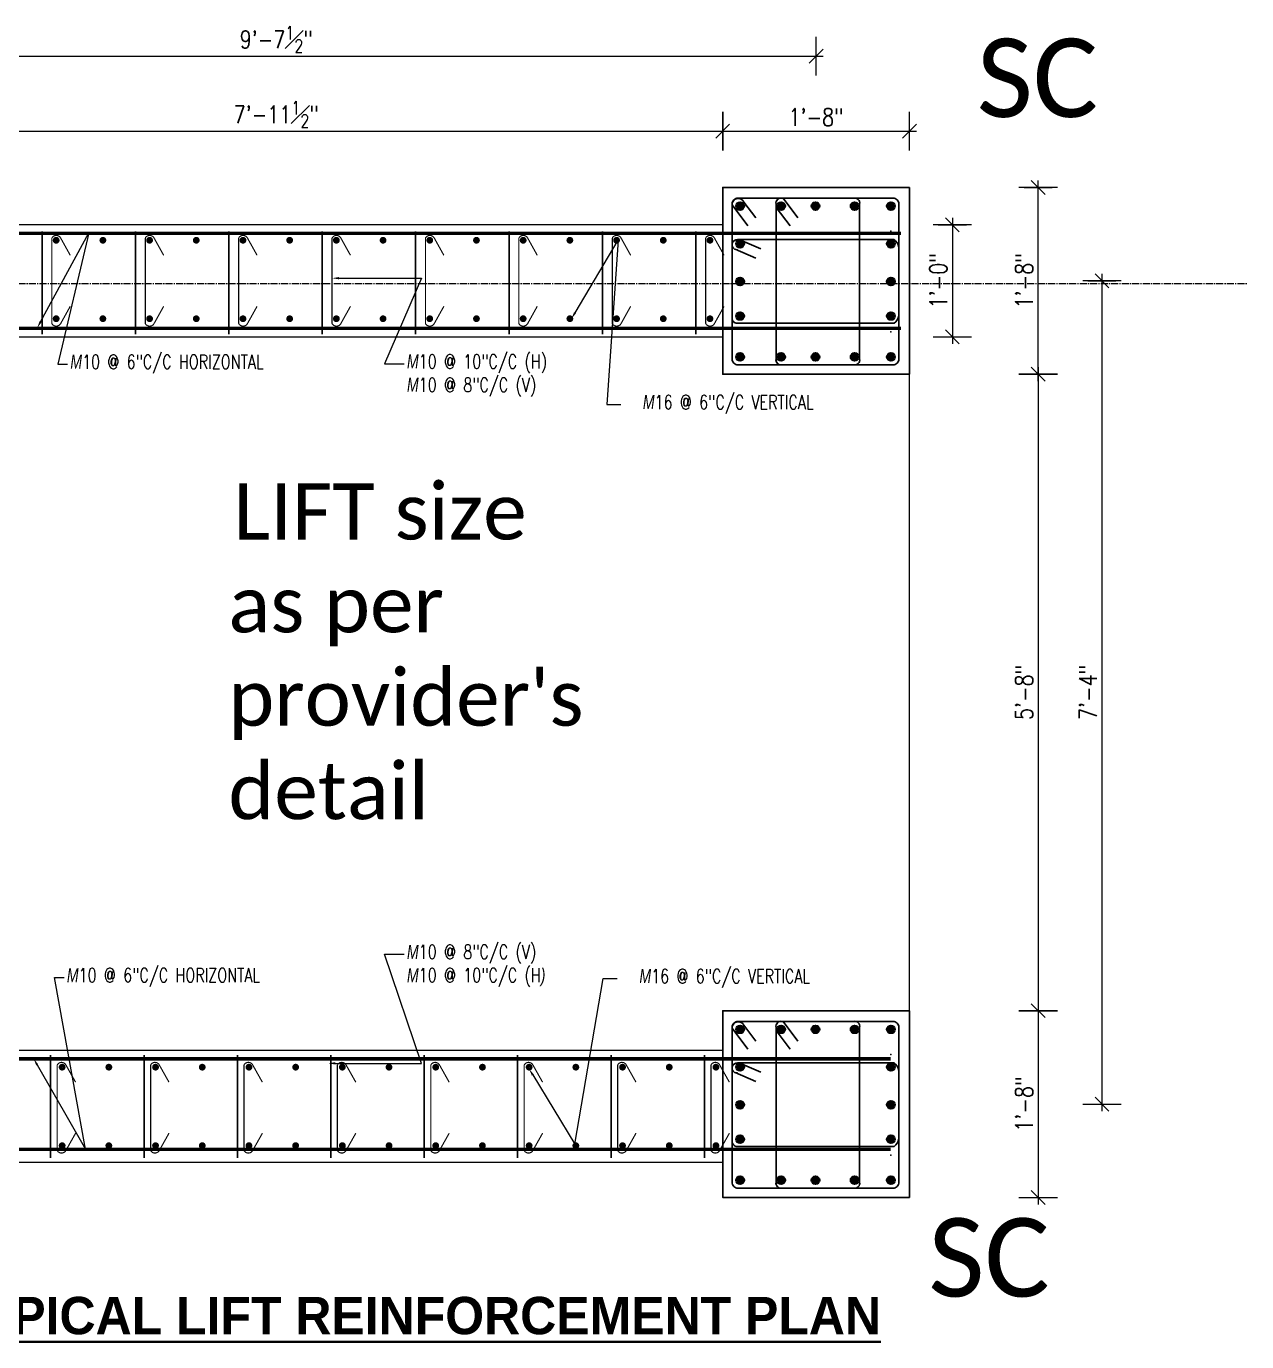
# Model space of a CAD drawing. Header units: inches. Extents: x 0 to 162649, y -36601 to -26324.
# Drawn here: x 159763.9 to 159894.5, y -31318.6 to -31177.8 of the extents above; entities that cross this region are included whole.
import ezdxf
from ezdxf import colors
from ezdxf.entities.mleader import LeaderData, LeaderLine
from ezdxf.math import Vec2, Vec3

# ---------------------------------------------------------------- set-up
doc = ezdxf.new("R2010")
doc.units = ezdxf.units.IN
doc.header["$MEASUREMENT"] = 0
doc.linetypes.add('CENTER2', pattern=[1.125, 0.75, -0.125, 0.125, -0.125])
for name, color, linetype, lineweight in [('Column', 211, 'Continuous', 9), ('concrete outline', 84, 'Continuous', 15), ('dimention', 1, 'Continuous', 13), ('OL_AR_Center line', 253, 'CENTER2', 13), ('OL_AR_Hatch', 253, 'Continuous', 0), ('OL_AR_Text', 140, 'Continuous', 5), ('Rein', 3, 'Continuous', 30), ('Reinforcement', 20, 'Continuous', 20), ('Stirrups', 191, 'Continuous', 25), ('TEXT', 7, 'Continuous', 9), ('titles', 7, 'Continuous', 35)]:
    doc.layers.add(name, color=color, linetype=linetype, lineweight=lineweight)
doc.styles.add('1-16 Annotative Text', font='calibri.ttf', dxfattribs={"height": 0.0625})
doc.styles.add('1-8 Annotative Text', font='calibri.ttf', dxfattribs={"height": 0.125})
doc.styles.add('big text', font='GOTHICB.TTF')
doc.styles.add('DIM', font='simplex.shx', dxfattribs={"width": 0.75})
doc.styles.add('rmtext', font='romans.shx', dxfattribs={"width": 0.8})
doc.dimstyles.new('DIM-24', dxfattribs={"dimscale": 24, "dimtxt": 0.078125, "dimasz": 0.0625, "dimexe": 0.0625, "dimexo": 0.015625, "dimgap": 0.015625, "dimtad": 1, "dimdec": 1, "dimzin": 3, "dimdsep": 46, "dimlunit": 4, "dimtxsty": 'rmtext', "dimblk": 'OBLIQUE', "dimcen": 0.09375, "dimdle": 0.03125, "dimclrd": 1, "dimclre": 1, "dimclrt": 2, "dimadec": 0, "dimazin": 0, "dimtfac": 0.75, "dimtdec": 1, "dimtix": 1, "dimtmove": 0, "dimatfit": 3, "dimfxl": 0.0625, "dimfxlon": 1, "dimfrac": 1, "dimtolj": 1, "dimtzin": 0, "dimlwd": -1, "dimlwe": 5, "dimarcsym": 0})

# ---------------------------------------------------------------- blocks, each defined once
blk = doc.blocks.new('_Oblique')
for p, q in [((0, -1.375), (0, 1.375)), ((-0.495, -0.495), (0.495, 0.495))]:
    blk.add_line(p, q)
blk = doc.blocks.new('*D919')
at = {"layer": 'Defpoints', "color": 0, "transparency": 16777216}
for p in [(159858.43, -31199.07), (159838.43, -31211.07), (159863.02, -31211.07)]:
    blk.add_point(p, dxfattribs=at)
at = {"layer": 'dimention', "color": 1, "transparency": 16777216}
blk.add_line((159863.02, -31198.32), (159863.02, -31211.82), dxfattribs=at)
at = {"layer": 'dimention', "color": 1, "lineweight": 5, "transparency": 16777216}
for p, q in [((159861.52, -31199.07), (159864.52, -31199.07)), ((159861.52, -31211.07), (159864.52, -31211.07))]:
    blk.add_line(p, q, dxfattribs=at)
at = {"layer": 'dimention', "color": 1, "transparency": 16777216, "xscale": 1.5, "yscale": 1.5, "zscale": 1.5}
for p, rotation in [((159863.02, -31199.07), 90), ((159863.02, -31211.07), 270)]:
    blk.add_blockref('_Oblique', p, dxfattribs=dict(at, rotation=rotation))
at = {"layer": 'dimention', "color": 2, "transparency": 16777216, "insert": (159861.52, -31205.07), "char_height": 1.875, "attachment_point": 5, "rotation": 90, "style": 'rmtext'}
blk.add_mtext('\\A1;1\'-0"', dxfattribs=at)
blk = doc.blocks.new('*D920')
at = {"layer": 'Defpoints', "color": 0, "transparency": 16777216}
for p in [(159838.43, -31215.07), (159742.85, -31283.21), (159872.2, -31283.21)]:
    blk.add_point(p, dxfattribs=at)
at = {"layer": 'dimention', "color": 1, "lineweight": 5, "transparency": 16777216}
for p, q in [((159870.7, -31215.07), (159873.7, -31215.07)), ((159870.7, -31283.21), (159873.7, -31283.21))]:
    blk.add_line(p, q, dxfattribs=at)
at = {"layer": 'dimention', "color": 1, "transparency": 16777216}
blk.add_line((159872.2, -31214.32), (159872.2, -31283.96), dxfattribs=at)
at = {"layer": 'dimention', "color": 1, "transparency": 16777216, "xscale": 1.5, "yscale": 1.5, "zscale": 1.5}
for p, rotation in [((159872.2, -31215.07), 90), ((159872.2, -31283.21), 270)]:
    blk.add_blockref('_Oblique', p, dxfattribs=dict(at, rotation=rotation))
at = {"layer": 'dimention', "color": 2, "transparency": 16777216, "insert": (159870.71, -31249.14), "char_height": 1.875, "attachment_point": 5, "rotation": 90, "style": 'rmtext'}
blk.add_mtext('\\A1;5\'-8"', dxfattribs=at)
blk = doc.blocks.new('*D921')
at = {"layer": 'Defpoints', "color": 0, "transparency": 16777216}
for p in [(159838.43, -31189.04), (159838.43, -31195.07), (159742.85, -31287.46)]:
    blk.add_point(p, dxfattribs=at)
at = {"layer": 'dimention', "color": 1, "lineweight": 5, "transparency": 16777216}
for p, q in [((159742.85, -31190.54), (159742.85, -31187.54)), ((159838.43, -31190.54), (159838.43, -31187.54))]:
    blk.add_line(p, q, dxfattribs=at)
at = {"layer": 'dimention', "color": 1, "transparency": 16777216}
blk.add_line((159742.1, -31189.04), (159839.18, -31189.04), dxfattribs=at)
at = {"layer": 'dimention', "color": 1, "transparency": 16777216, "xscale": 1.5, "yscale": 1.5, "zscale": 1.5, "rotation": 180}
blk.add_blockref('_Oblique', (159742.85, -31189.04), dxfattribs=at)
at = {"layer": 'dimention', "color": 1, "transparency": 16777216, "xscale": 1.5, "yscale": 1.5, "zscale": 1.5}
blk.add_blockref('_Oblique', (159838.43, -31189.04), dxfattribs=at)
at = {"layer": 'dimention', "color": 2, "transparency": 16777216, "insert": (159790.64, -31187.26), "char_height": 1.875, "attachment_point": 5, "style": 'rmtext'}
blk.add_mtext('\\A1;7\'-11{\\H0.750000x;\\S1#2;}"', dxfattribs=at)
blk = doc.blocks.new('*D876')
at = {"layer": 'Defpoints', "color": 0, "transparency": 16777216}
for p in [(159858.43, -31195.07), (159872.2, -31195.07), (159858.43, -31215.07)]:
    blk.add_point(p, dxfattribs=at)
at = {"layer": 'dimention', "color": 1, "transparency": 16777216}
blk.add_line((159872.2, -31215.82), (159872.2, -31194.32), dxfattribs=at)
at = {"layer": 'dimention', "color": 1, "lineweight": 5, "transparency": 16777216}
for p, q in [((159870.7, -31195.07), (159873.7, -31195.07)), ((159870.7, -31215.07), (159873.7, -31215.07))]:
    blk.add_line(p, q, dxfattribs=at)
at = {"layer": 'dimention', "color": 1, "transparency": 16777216, "xscale": 1.5, "yscale": 1.5, "zscale": 1.5}
for p, rotation in [((159872.2, -31195.07), 90), ((159872.2, -31215.07), 270)]:
    blk.add_blockref('_Oblique', p, dxfattribs=dict(at, rotation=rotation))
at = {"layer": 'dimention', "color": 2, "transparency": 16777216, "insert": (159870.71, -31205.07), "char_height": 1.875, "attachment_point": 5, "rotation": 90, "style": 'rmtext'}
blk.add_mtext('\\A1;1\'-8"', dxfattribs=at)
blk = doc.blocks.new('*D877')
at = {"layer": 'Defpoints', "color": 0, "transparency": 16777216}
for p in [(159858.43, -31283.21), (159858.43, -31303.21), (159872.2, -31303.21)]:
    blk.add_point(p, dxfattribs=at)
at = {"layer": 'dimention', "color": 1, "transparency": 16777216}
blk.add_line((159872.2, -31282.46), (159872.2, -31303.96), dxfattribs=at)
at = {"layer": 'dimention', "color": 1, "lineweight": 5, "transparency": 16777216}
for p, q in [((159870.7, -31283.21), (159873.7, -31283.21)), ((159870.7, -31303.21), (159873.7, -31303.21))]:
    blk.add_line(p, q, dxfattribs=at)
at = {"layer": 'dimention', "color": 1, "transparency": 16777216, "xscale": 1.5, "yscale": 1.5, "zscale": 1.5}
for p, rotation in [((159872.2, -31283.21), 90), ((159872.2, -31303.21), 270)]:
    blk.add_blockref('_Oblique', p, dxfattribs=dict(at, rotation=rotation))
at = {"layer": 'dimention', "color": 2, "transparency": 16777216, "insert": (159870.71, -31293.21), "char_height": 1.875, "attachment_point": 5, "rotation": 90, "style": 'rmtext'}
blk.add_mtext('\\A1;1\'-8"', dxfattribs=at)
blk = doc.blocks.new('*D873')
at = {"layer": 'Defpoints', "color": 0, "transparency": 16777216}
for p in [(159848.43, -31181.01), (159732.85, -31195.07), (159848.43, -31195.07)]:
    blk.add_point(p, dxfattribs=at)
at = {"layer": 'dimention', "color": 1, "lineweight": 5, "transparency": 16777216}
for p, q in [((159732.85, -31182.51), (159732.85, -31179.51)), ((159848.43, -31182.51), (159848.43, -31179.51))]:
    blk.add_line(p, q, dxfattribs=at)
at = {"layer": 'dimention', "color": 1, "transparency": 16777216}
blk.add_line((159732.1, -31181.01), (159849.18, -31181.01), dxfattribs=at)
at = {"layer": 'dimention', "color": 1, "transparency": 16777216, "xscale": 1.5, "yscale": 1.5, "zscale": 1.5, "rotation": 180}
blk.add_blockref('_Oblique', (159732.85, -31181.01), dxfattribs=at)
at = {"layer": 'dimention', "color": 1, "transparency": 16777216, "xscale": 1.5, "yscale": 1.5, "zscale": 1.5}
blk.add_blockref('_Oblique', (159848.43, -31181.01), dxfattribs=at)
at = {"layer": 'dimention', "color": 2, "transparency": 16777216, "insert": (159790.64, -31179.23), "char_height": 1.875, "attachment_point": 5, "style": 'rmtext'}
blk.add_mtext('\\A1;9\'-7{\\H0.750000x;\\S1#2;}"', dxfattribs=at)
blk = doc.blocks.new('*D874')
at = {"layer": 'Defpoints', "color": 0, "transparency": 16777216}
for p in [(159858.43, -31189.04), (159838.43, -31195.07), (159858.43, -31195.07)]:
    blk.add_point(p, dxfattribs=at)
at = {"layer": 'dimention', "color": 1, "lineweight": 5, "transparency": 16777216}
for p, q in [((159838.43, -31190.54), (159838.43, -31187.54)), ((159858.43, -31190.54), (159858.43, -31187.54))]:
    blk.add_line(p, q, dxfattribs=at)
at = {"layer": 'dimention', "color": 1, "transparency": 16777216}
blk.add_line((159837.68, -31189.04), (159859.18, -31189.04), dxfattribs=at)
at = {"layer": 'dimention', "color": 1, "transparency": 16777216, "xscale": 1.5, "yscale": 1.5, "zscale": 1.5, "rotation": 180}
blk.add_blockref('_Oblique', (159838.43, -31189.04), dxfattribs=at)
at = {"layer": 'dimention', "color": 1, "transparency": 16777216, "xscale": 1.5, "yscale": 1.5, "zscale": 1.5}
blk.add_blockref('_Oblique', (159858.43, -31189.04), dxfattribs=at)
at = {"layer": 'dimention', "color": 2, "transparency": 16777216, "insert": (159848.43, -31187.55), "char_height": 1.875, "attachment_point": 5, "style": 'rmtext'}
blk.add_mtext('\\A1;1\'-8"', dxfattribs=at)
blk = doc.blocks.new('*D900')
at = {"layer": 'Defpoints', "color": 0, "transparency": 16777216}
for p in [(159858.43, -31205.07), (159858.43, -31293.21), (159879.04, -31293.21)]:
    blk.add_point(p, dxfattribs=at)
at = {"layer": 'dimention', "color": 1, "transparency": 16777216}
blk.add_line((159879.04, -31204.32), (159879.04, -31293.96), dxfattribs=at)
at = {"layer": 'dimention', "color": 1, "lineweight": 5, "transparency": 16777216}
for p, q in [((159877.54, -31205.07), (159880.54, -31205.07)), ((159877.54, -31293.21), (159880.54, -31293.21))]:
    blk.add_line(p, q, dxfattribs=at)
at = {"layer": 'dimention', "color": 1, "transparency": 16777216, "xscale": 1.5, "yscale": 1.5, "zscale": 1.5}
for p, rotation in [((159879.04, -31205.07), 90), ((159879.04, -31293.21), 270)]:
    blk.add_blockref('_Oblique', p, dxfattribs=dict(at, rotation=rotation))
at = {"layer": 'dimention', "color": 2, "transparency": 16777216, "insert": (159877.55, -31249.14), "char_height": 1.875, "attachment_point": 5, "rotation": 90, "style": 'rmtext'}
blk.add_mtext('\\A1;7\'-4"', dxfattribs=at)

msp = doc.modelspace()

# ---------------------------------------------------------------- hatches: boundary and pattern name
at = {"layer": 'Rein'}
h = msp.add_hatch(color=256, dxfattribs=at)
h.dxf.hatch_style = 1
h.paths.add_polyline_path([(159840.72, -31197.07, 1), (159839.87, -31197.07, 1)])
h = msp.add_hatch(color=256, dxfattribs=at)
h.dxf.hatch_style = 1
h.paths.add_polyline_path([(159845.1, -31197.07, 1), (159844.25, -31197.07, 1)])
h = msp.add_hatch(color=256, dxfattribs=at)
h.dxf.hatch_style = 1
h.paths.add_polyline_path([(159848.79, -31197.07, 1), (159847.94, -31197.07, 1)])
h = msp.add_hatch(color=256, dxfattribs=at)
h.dxf.hatch_style = 1
h.paths.add_polyline_path([(159852.98, -31197.07, 1), (159852.13, -31197.07, 1)])
h = msp.add_hatch(color=256, dxfattribs=at)
h.dxf.hatch_style = 1
h.paths.add_polyline_path([(159856.87, -31197.07, 1), (159856.02, -31197.07, 1)])
h = msp.add_hatch(color=256, dxfattribs=at)
h.dxf.hatch_style = 1
h.paths.add_polyline_path([(159840.72, -31201.1, 1), (159839.87, -31201.1, 1)])
h = msp.add_hatch(color=256, dxfattribs=at)
h.dxf.hatch_style = 1
h.paths.add_polyline_path([(159856.87, -31201.1, 1), (159856.02, -31201.1, 1)])
h = msp.add_hatch(color=256, dxfattribs=at)
h.dxf.hatch_style = 1
h.paths.add_polyline_path([(159840.72, -31205.14, 1), (159839.87, -31205.14, 1)])
h = msp.add_hatch(color=256, dxfattribs=at)
h.dxf.hatch_style = 1
h.paths.add_polyline_path([(159856.87, -31205.14, 1), (159856.02, -31205.14, 1)])
h = msp.add_hatch(color=256, dxfattribs=at)
h.dxf.hatch_style = 1
h.paths.add_polyline_path([(159840.72, -31208.84, 1), (159839.87, -31208.84, 1)])
h = msp.add_hatch(color=256, dxfattribs=at)
h.dxf.hatch_style = 1
h.paths.add_polyline_path([(159856.87, -31208.84, 1), (159856.02, -31208.84, 1)])
h = msp.add_hatch(color=256, dxfattribs=at)
h.dxf.hatch_style = 1
h.paths.add_polyline_path([(159840.72, -31213.22, 1), (159839.87, -31213.22, 1)])
h = msp.add_hatch(color=256, dxfattribs=at)
h.dxf.hatch_style = 1
h.paths.add_polyline_path([(159845.1, -31213.22, 1), (159844.25, -31213.22, 1)])
h = msp.add_hatch(color=256, dxfattribs=at)
h.dxf.hatch_style = 1
h.paths.add_polyline_path([(159848.79, -31213.22, 1), (159847.94, -31213.22, 1)])
h = msp.add_hatch(color=256, dxfattribs=at)
h.dxf.hatch_style = 1
h.paths.add_polyline_path([(159852.98, -31213.22, 1), (159852.13, -31213.22, 1)])
h = msp.add_hatch(color=256, dxfattribs=at)
h.dxf.hatch_style = 1
h.paths.add_polyline_path([(159856.87, -31213.22, 1), (159856.02, -31213.22, 1)])
h = msp.add_hatch(color=256, dxfattribs=at)
h.dxf.hatch_style = 1
h.paths.add_polyline_path([(159840.72, -31285.21, 1), (159839.87, -31285.21, 1)])
h = msp.add_hatch(color=256, dxfattribs=at)
h.dxf.hatch_style = 1
h.paths.add_polyline_path([(159845.1, -31285.21, 1), (159844.25, -31285.21, 1)])
h = msp.add_hatch(color=256, dxfattribs=at)
h.dxf.hatch_style = 1
h.paths.add_polyline_path([(159848.79, -31285.21, 1), (159847.94, -31285.21, 1)])
h = msp.add_hatch(color=256, dxfattribs=at)
h.dxf.hatch_style = 1
h.paths.add_polyline_path([(159852.98, -31285.21, 1), (159852.13, -31285.21, 1)])
h = msp.add_hatch(color=256, dxfattribs=at)
h.dxf.hatch_style = 1
h.paths.add_polyline_path([(159856.87, -31285.21, 1), (159856.02, -31285.21, 1)])
h = msp.add_hatch(color=256, dxfattribs=at)
h.dxf.hatch_style = 1
h.paths.add_polyline_path([(159840.72, -31289.24, 1), (159839.87, -31289.24, 1)])
h = msp.add_hatch(color=256, dxfattribs=at)
h.dxf.hatch_style = 1
h.paths.add_polyline_path([(159856.87, -31289.24, 1), (159856.02, -31289.24, 1)])
h = msp.add_hatch(color=256, dxfattribs=at)
h.dxf.hatch_style = 1
h.paths.add_polyline_path([(159840.72, -31293.28, 1), (159839.87, -31293.28, 1)])
h = msp.add_hatch(color=256, dxfattribs=at)
h.dxf.hatch_style = 1
h.paths.add_polyline_path([(159856.87, -31293.28, 1), (159856.02, -31293.28, 1)])
h = msp.add_hatch(color=256, dxfattribs=at)
h.dxf.hatch_style = 1
h.paths.add_polyline_path([(159840.72, -31296.98, 1), (159839.87, -31296.98, 1)])
h = msp.add_hatch(color=256, dxfattribs=at)
h.dxf.hatch_style = 1
h.paths.add_polyline_path([(159856.87, -31296.98, 1), (159856.02, -31296.98, 1)])
h = msp.add_hatch(color=256, dxfattribs=at)
h.dxf.hatch_style = 1
h.paths.add_polyline_path([(159840.72, -31301.36, 1), (159839.87, -31301.36, 1)])
h = msp.add_hatch(color=256, dxfattribs=at)
h.dxf.hatch_style = 1
h.paths.add_polyline_path([(159845.1, -31301.36, 1), (159844.25, -31301.36, 1)])
h = msp.add_hatch(color=256, dxfattribs=at)
h.dxf.hatch_style = 1
h.paths.add_polyline_path([(159848.79, -31301.36, 1), (159847.94, -31301.36, 1)])
h = msp.add_hatch(color=256, dxfattribs=at)
h.dxf.hatch_style = 1
h.paths.add_polyline_path([(159852.98, -31301.36, 1), (159852.13, -31301.36, 1)])
h = msp.add_hatch(color=256, dxfattribs=at)
h.dxf.hatch_style = 1
h.paths.add_polyline_path([(159856.87, -31301.36, 1), (159856.02, -31301.36, 1)])

# ---------------------------------------------------------------- linework, layer by layer
for p, q in [((159765.56, -31199.79), (159765.56, -31210.8)), ((159775.56, -31199.79), (159775.56, -31210.8)), ((159785.56, -31199.79), (159785.56, -31210.8)), ((159795.56, -31199.79), (159795.56, -31210.8)), ((159805.56, -31199.79), (159805.56, -31210.8)), ((159815.56, -31199.79), (159815.56, -31210.8)), ((159825.56, -31199.79), (159825.56, -31210.8)), ((159835.56, -31199.79), (159835.56, -31210.8)), ((159766.48, -31287.96), (159766.48, -31298.97)), ((159776.48, -31287.96), (159776.48, -31298.97)), ((159786.48, -31287.96), (159786.48, -31298.97)), ((159796.48, -31287.96), (159796.48, -31298.97)), ((159806.48, -31287.96), (159806.48, -31298.97)), ((159816.48, -31287.96), (159816.48, -31298.97)), ((159826.48, -31287.96), (159826.48, -31298.97)), ((159836.48, -31287.96), (159836.48, -31298.97))]:
    msp.add_line(p, q)
for points in [[(159858.43, -31195.07), (159858.43, -31215.07), (159838.43, -31215.07), (159838.43, -31195.07), (159858.43, -31195.07)], [(159858.43, -31283.21), (159858.43, -31303.21), (159838.43, -31303.21), (159838.43, -31283.21), (159858.43, -31283.21)]]:
    msp.add_lwpolyline(points)
at = {"layer": 'Column'}
for p, q in [((159843.94, -31196.22), (159844.15, -31196.22)), ((159843.94, -31284.36), (159844.15, -31284.36))]:
    msp.add_line(p, q, dxfattribs=at)
for p in [(159844.68, -31197.07), (159848.37, -31197.07), (159852.56, -31197.07), (159856.44, -31199.76), (159840.29, -31201.1), (159856.44, -31201.1), (159840.29, -31205.14), (159856.44, -31205.14), (159840.29, -31208.84), (159856.44, -31208.84), (159856.44, -31210.53), (159844.68, -31213.22), (159848.37, -31213.22), (159852.56, -31213.22), (159844.68, -31285.21), (159848.37, -31285.21), (159852.56, -31285.21), (159856.44, -31287.9), (159840.29, -31289.24), (159856.44, -31289.24), (159840.29, -31293.28), (159856.44, -31293.28), (159840.29, -31296.98), (159856.44, -31296.98), (159856.44, -31298.67), (159844.68, -31301.36), (159848.37, -31301.36), (159852.56, -31301.36)]:
    msp.add_point(p, dxfattribs=at)
at = {"layer": 'concrete outline'}
for points in [[(159838.43, -31199.07), (159742.85, -31199.07), (159742.85, -31283.21), (159742.85, -31283.21), (159742.85, -31283.21), (159742.85, -31283.21)], [(159858.43, -31211.07), (159858.43, -31211.07), (159858.43, -31199.07)], [(159742.76, -31211.07), (159838.43, -31211.07)], [(159838.43, -31287.46), (159742.85, -31287.46)], [(159838.43, -31299.46), (159742.85, -31299.46)]]:
    msp.add_lwpolyline(points, dxfattribs=at)
at = {"layer": 'OL_AR_Center line'}
for q in [(159864.41, -31205.35), (159894.54, -31205.35)]:
    msp.add_line((159701.16, -31205.35), q, dxfattribs=at)
at = {"layer": 'OL_AR_Hatch'}
msp.add_line((159858.43, -31286.07), (159858.43, -31210.07), dxfattribs=at)
at = {"layer": 'Rein'}
for centre in [(159840.29, -31197.07), (159844.68, -31197.07), (159848.37, -31197.07), (159852.56, -31197.07), (159856.44, -31197.07), (159840.29, -31201.1), (159856.44, -31201.1), (159840.29, -31205.14), (159856.44, -31205.14), (159840.29, -31208.84), (159856.44, -31208.84), (159840.29, -31213.22), (159844.68, -31213.22), (159848.37, -31213.22), (159852.56, -31213.22), (159856.44, -31213.22), (159840.29, -31285.21), (159844.68, -31285.21), (159848.37, -31285.21), (159852.56, -31285.21), (159856.44, -31285.21), (159840.29, -31289.24), (159856.44, -31289.24), (159840.29, -31293.28), (159856.44, -31293.28), (159840.29, -31296.98), (159856.44, -31296.98), (159840.29, -31301.36), (159844.68, -31301.36), (159848.37, -31301.36), (159852.56, -31301.36), (159856.44, -31301.36)]:
    msp.add_circle(centre, 0.425, dxfattribs=at)
at = {"layer": 'Reinforcement', "const_width": 0.366}
for points in [[(159857.52, -31199.98), (159723.67, -31199.98), (159723.67, -31199.98)], [(159723.65, -31210.16), (159857.52, -31210.16)], [(159752.93, -31210.16), (159857.52, -31210.16), (159857.52, -31210.16), (159857.52, -31210.16)], [(159856.43, -31288.37), (159723.62, -31288.37)], [(159723.81, -31298.05), (159856.43, -31298.05)]]:
    msp.add_lwpolyline(points, dxfattribs=at)
for points in [[(159766.89, -31200.73, 1), (159767.25, -31200.73, 1)], [(159771.89, -31200.73, 1), (159772.25, -31200.73, 1)], [(159776.89, -31200.73, 1), (159777.25, -31200.73, 1)], [(159781.89, -31200.73, 1), (159782.25, -31200.73, 1)], [(159786.89, -31200.73, 1), (159787.25, -31200.73, 1)], [(159791.89, -31200.73, 1), (159792.25, -31200.73, 1)], [(159796.89, -31200.73, 1), (159797.25, -31200.73, 1)], [(159801.89, -31200.73, 1), (159802.25, -31200.73, 1)], [(159806.89, -31200.73, 1), (159807.25, -31200.73, 1)], [(159811.89, -31200.73, 1), (159812.25, -31200.73, 1)], [(159816.89, -31200.73, 1), (159817.25, -31200.73, 1)], [(159821.89, -31200.73, 1), (159822.25, -31200.73, 1)], [(159826.89, -31200.73, 1), (159827.25, -31200.73, 1)], [(159831.89, -31200.73, 1), (159832.25, -31200.73, 1)], [(159836.89, -31200.73, 1), (159837.25, -31200.73, 1)], [(159766.89, -31209.13, -1), (159767.25, -31209.13, -1)], [(159771.89, -31209.13, -1), (159772.25, -31209.13, -1)], [(159776.89, -31209.13, -1), (159777.25, -31209.13, -1)], [(159781.89, -31209.13, -1), (159782.25, -31209.13, -1)], [(159786.89, -31209.13, -1), (159787.25, -31209.13, -1)], [(159791.89, -31209.13, -1), (159792.25, -31209.13, -1)], [(159796.89, -31209.13, -1), (159797.25, -31209.13, -1)], [(159801.89, -31209.13, -1), (159802.25, -31209.13, -1)], [(159806.89, -31209.13, -1), (159807.25, -31209.13, -1)], [(159811.89, -31209.13, -1), (159812.25, -31209.13, -1)], [(159816.89, -31209.13, -1), (159817.25, -31209.13, -1)], [(159821.89, -31209.13, -1), (159822.25, -31209.13, -1)], [(159826.89, -31209.13, -1), (159827.25, -31209.13, -1)], [(159831.89, -31209.13, -1), (159832.25, -31209.13, -1)], [(159836.89, -31209.13, -1), (159837.25, -31209.13, -1)], [(159767.53, -31289.26, 1), (159767.89, -31289.26, 1)], [(159772.53, -31289.26, 1), (159772.89, -31289.26, 1)], [(159777.53, -31289.26, 1), (159777.89, -31289.26, 1)], [(159782.53, -31289.26, 1), (159782.89, -31289.26, 1)], [(159787.53, -31289.26, 1), (159787.89, -31289.26, 1)], [(159792.53, -31289.26, 1), (159792.89, -31289.26, 1)], [(159797.53, -31289.26, 1), (159797.89, -31289.26, 1)], [(159802.53, -31289.26, 1), (159802.89, -31289.26, 1)], [(159807.53, -31289.26, 1), (159807.89, -31289.26, 1)], [(159812.53, -31289.26, 1), (159812.89, -31289.26, 1)], [(159817.53, -31289.26, 1), (159817.89, -31289.26, 1)], [(159822.53, -31289.26, 1), (159822.89, -31289.26, 1)], [(159827.53, -31289.26, 1), (159827.89, -31289.26, 1)], [(159832.53, -31289.26, 1), (159832.89, -31289.26, 1)], [(159837.53, -31289.26, 1), (159837.89, -31289.26, 1)], [(159767.53, -31297.66, -1), (159767.89, -31297.66, -1)], [(159772.53, -31297.66, -1), (159772.89, -31297.66, -1)], [(159777.53, -31297.66, -1), (159777.89, -31297.66, -1)], [(159782.53, -31297.66, -1), (159782.89, -31297.66, -1)], [(159787.53, -31297.66, -1), (159787.89, -31297.66, -1)], [(159792.53, -31297.66, -1), (159792.89, -31297.66, -1)], [(159797.53, -31297.66, -1), (159797.89, -31297.66, -1)], [(159802.53, -31297.66, -1), (159802.89, -31297.66, -1)], [(159807.53, -31297.66, -1), (159807.89, -31297.66, -1)], [(159812.53, -31297.66, -1), (159812.89, -31297.66, -1)], [(159817.53, -31297.66, -1), (159817.89, -31297.66, -1)], [(159822.53, -31297.66, -1), (159822.89, -31297.66, -1)], [(159827.53, -31297.66, -1), (159827.89, -31297.66, -1)], [(159832.53, -31297.66, -1), (159832.89, -31297.66, -1)], [(159837.53, -31297.66, -1), (159837.89, -31297.66, -1)]]:
    msp.add_lwpolyline(points, format="xyb", close=True, dxfattribs=at)
at = {"layer": 'Stirrups'}
for p, q in [((159839.44, -31196.93), (159841.14, -31199.19)), ((159840.71, -31196.64), (159841.99, -31198.34)), ((159844.15, -31196.86), (159844.15, -31213.68)), ((159844.15, -31197.21), (159845.64, -31199.19)), ((159844.89, -31196.22), (159846.49, -31198.34)), ((159853.09, -31196.86), (159853.09, -31213.43)), ((159840.01, -31200.64), (159856.75, -31200.64)), ((159842.51, -31201.64), (159840.28, -31200.68)), ((159841.99, -31202.65), (159839.76, -31201.7)), ((159840.01, -31209.61), (159856.8, -31209.61)), ((159844.89, -31284.36), (159846.49, -31286.48)), ((159839.44, -31285.07), (159841.14, -31287.33)), ((159840.71, -31284.78), (159841.99, -31286.48)), ((159844.15, -31285), (159844.15, -31301.81)), ((159844.15, -31285.35), (159845.64, -31287.33)), ((159853.09, -31285), (159853.09, -31301.57)), ((159840.01, -31288.78), (159856.75, -31288.78)), ((159842.51, -31289.78), (159840.28, -31288.82)), ((159841.99, -31290.79), (159839.76, -31289.84)), ((159840.01, -31297.75), (159856.8, -31297.75))]:
    msp.add_line(p, q, dxfattribs=at)
for points in [[(159840.08, -31196.22), (159856.66, -31196.22, -0.414214), (159857.29, -31196.86), (159857.29, -31213.43, -0.414214), (159856.66, -31214.07), (159840.08, -31214.07, -0.414214), (159839.44, -31213.43), (159839.44, -31196.86, -0.414214)], [(159840.08, -31284.36), (159856.66, -31284.36, -0.414214), (159857.29, -31285), (159857.29, -31301.57, -0.414214), (159856.66, -31302.21), (159840.08, -31302.21, -0.414214), (159839.44, -31301.57), (159839.44, -31285, -0.414214)]]:
    msp.add_lwpolyline(points, format="xyb", close=True, dxfattribs=at)
at = {"layer": 'Stirrups', "const_width": 0.125}
for points in [[(159768.58, -31202.34), (159767.55, -31200.49, 0.585635), (159766.61, -31200.49), (159766.61, -31209.65, 0.585635), (159767.55, -31209.65), (159768.58, -31207.8)], [(159778.58, -31202.34), (159777.55, -31200.49, 0.585635), (159776.61, -31200.49), (159776.61, -31209.65, 0.585635), (159777.55, -31209.65), (159778.58, -31207.8)], [(159788.58, -31202.34), (159787.55, -31200.49, 0.585635), (159786.61, -31200.49), (159786.61, -31209.65, 0.585635), (159787.55, -31209.65), (159788.58, -31207.8)], [(159798.58, -31202.34), (159797.55, -31200.49, 0.585635), (159796.61, -31200.49), (159796.61, -31209.65, 0.585635), (159797.55, -31209.65), (159798.58, -31207.8)], [(159808.58, -31202.34), (159807.55, -31200.49, 0.585635), (159806.61, -31200.49), (159806.61, -31209.65, 0.585635), (159807.55, -31209.65), (159808.58, -31207.8)], [(159818.58, -31202.34), (159817.55, -31200.49, 0.585635), (159816.61, -31200.49), (159816.61, -31209.65, 0.585635), (159817.55, -31209.65), (159818.58, -31207.8)], [(159828.58, -31202.34), (159827.55, -31200.49, 0.585635), (159826.61, -31200.49), (159826.61, -31209.65, 0.585635), (159827.55, -31209.65), (159828.58, -31207.8)], [(159838.58, -31202.34), (159837.55, -31200.49, 0.585635), (159836.61, -31200.49), (159836.61, -31209.65, 0.585635), (159837.55, -31209.65), (159838.58, -31207.8)], [(159769.15, -31290.87), (159768.11, -31289.02, 0.585635), (159767.18, -31289.02), (159767.18, -31298.18, 0.585635), (159768.11, -31298.18), (159769.15, -31296.33)], [(159779.15, -31290.87), (159778.11, -31289.02, 0.585635), (159777.18, -31289.02), (159777.18, -31298.18, 0.585635), (159778.11, -31298.18), (159779.15, -31296.33)], [(159789.15, -31290.87), (159788.11, -31289.02, 0.585635), (159787.18, -31289.02), (159787.18, -31298.18, 0.585635), (159788.11, -31298.18), (159789.15, -31296.33)], [(159799.15, -31290.87), (159798.11, -31289.02, 0.585635), (159797.18, -31289.02), (159797.18, -31298.18, 0.585635), (159798.11, -31298.18), (159799.15, -31296.33)], [(159809.15, -31290.87), (159808.11, -31289.02, 0.585635), (159807.18, -31289.02), (159807.18, -31298.18, 0.585635), (159808.11, -31298.18), (159809.15, -31296.33)], [(159819.15, -31290.87), (159818.11, -31289.02, 0.585635), (159817.18, -31289.02), (159817.18, -31298.18, 0.585635), (159818.11, -31298.18), (159819.15, -31296.33)], [(159829.15, -31290.87), (159828.11, -31289.02, 0.585635), (159827.18, -31289.02), (159827.18, -31298.18, 0.585635), (159828.11, -31298.18), (159829.15, -31296.33)], [(159839.15, -31290.87), (159838.11, -31289.02, 0.585635), (159837.18, -31289.02), (159837.18, -31298.18, 0.585635), (159838.11, -31298.18), (159839.15, -31296.33)]]:
    msp.add_lwpolyline(points, format="xyb", dxfattribs=at)
at = {"layer": 'Stirrups'}
for centre, radius, start, end in [((159840.1, -31196.91), 0.661, 23.7791, 175.3085), ((159844.67, -31196.74), 0.53, 76.7473, 193.2527), ((159852.57, -31196.74), 0.53, 346.7473, 103.2527), ((159839.97, -31201.21), 0.532, 70.793, 274.7989), ((159855.97, -31201.73), 1.34, 10.5541, 54.6727), ((159839.97, -31209.08), 0.532, 169.6344, 274.7989), ((159855.97, -31208.56), 1.34, 307.9283, 349.4459), ((159844.67, -31213.55), 0.53, 166.7473, 283.2527), ((159852.57, -31213.55), 0.53, 256.7473, 13.2527), ((159840.1, -31285.05), 0.661, 23.7791, 175.3085), ((159844.67, -31284.88), 0.53, 76.7473, 193.2527), ((159852.57, -31284.88), 0.53, 346.7473, 103.2527), ((159839.97, -31289.35), 0.532, 70.793, 274.7989), ((159855.97, -31289.87), 1.34, 10.5541, 54.6727), ((159839.97, -31297.22), 0.532, 169.6344, 274.7989), ((159855.97, -31296.7), 1.34, 307.9283, 349.4459), ((159844.67, -31301.69), 0.53, 166.7473, 283.2527), ((159852.57, -31301.69), 0.53, 256.7473, 13.2527)]:
    msp.add_arc(centre, radius, start, end, dxfattribs=at)

# ---------------------------------------------------------------- texts
at = {"layer": 'OL_AR_Text', "char_height": 8.4, "attachment_point": 1, "style": '1-8 Annotative Text'}
for insert in [(159865.63, -31179.14), (159860.45, -31305.43)]:
    msp.add_mtext('SC', dxfattribs=dict(at, insert=insert))
at = {"layer": 'OL_AR_Text', "char_height": 6, "width": 56.506, "attachment_point": 1, "style": '1-16 Annotative Text'}
for s, insert in [('\\A1;LIFT size', (159786.04, -31226.77)), ("\\A1;as per provider's detail", (159785.51, -31236.71))]:
    msp.add_mtext(s, dxfattribs=dict(at, insert=insert))
at = {"layer": 'titles', "insert": (159805.46, -31315.88), "char_height": 4, "attachment_point": 5, "style": 'big text'}
msp.add_mtext('{\\LTYPICAL LIFT REINFORCEMENT PLAN}', dxfattribs=at)

# ---------------------------------------------------------------- dimensions: what is measured, and where the dimension line sits
at = {"layer": 'dimention'}
for base, p1, p2, picture, middle in [((159848.43, -31181.01), (159732.85, -31195.07), (159848.43, -31195.07), '*D873', (159790.64, -31179.23)), ((159838.43, -31189.04), (159742.85, -31287.46), (159838.43, -31195.07), '*D921', (159790.64, -31187.26)), ((159858.43, -31189.04), (159838.43, -31195.07), (159858.43, -31195.07), '*D874', (159848.43, -31187.55))]:
    dim = msp.add_linear_dim(base=base, p1=p1, p2=p2, dimstyle='DIM-24', dxfattribs=at)
    dim.commit()
    dim.dimension.update_dxf_attribs({"geometry": picture, "text_midpoint": middle})
for base, p1, p2, picture, middle in [((159872.2, -31195.07), (159858.43, -31215.07), (159858.43, -31195.07), '*D876', (159870.71, -31205.07)), ((159863.02, -31211.07), (159858.43, -31199.07), (159838.43, -31211.07), '*D919', (159861.52, -31205.07)), ((159879.04, -31293.21), (159858.43, -31205.07), (159858.43, -31293.21), '*D900', (159877.55, -31249.14)), ((159872.2, -31303.21), (159858.43, -31283.21), (159858.43, -31303.21), '*D877', (159870.71, -31293.21))]:
    dim = msp.add_linear_dim(base=base, p1=p1, p2=p2, angle=90, dimstyle='DIM-24', dxfattribs=at)
    dim.commit()
    dim.dimension.update_dxf_attribs({"geometry": picture, "text_midpoint": middle})
dim = msp.add_linear_dim(base=(159872.2, -31283.21), p1=(159838.43, -31215.07), p2=(159742.85, -31283.21), angle=90, dimstyle='DIM-24', dxfattribs=at)
dim.commit()
dim.dimension.update_dxf_attribs({"geometry": '*D920', "text_midpoint": (159872.2, -31249.14), "dimtype": 160})

# ---------------------------------------------------------------- leaders
at = {"layer": 'TEXT'}
ml = msp.add_multileader_mtext('Standard', dxfattribs=at)
ml.set_content('{\\Fgothici|c0;M}10 @ 6"C/C HORIZONTAL', color=256, style='DIM')
ml.set_leader_properties(color=1, linetype='ByLayer', lineweight=9)
ml.build(insert=Vec2(0, 0))
ml.multileader.update_dxf_attribs({"text_right_attachment_type": 2, "dogleg_length": 0.25, "arrow_head_size": 0.75, "scale": 12})
ctx = ml.context
ctx.base_point, ctx.scale, ctx.char_height, ctx.arrow_head_size, ctx.landing_gap_size, ctx.plane_origin = Vec3(159768.31, -31213.98), 12, 1.5, 0.75, 0.281, Vec3(159795.17, -31214.56)
ctx.right_attachment = 2
notes = []
notes.append((ctx, [(0, (1, 1, 0), (159767.25, -31213.98), (1, 0), 1.05, [(1, [(159765.04, -31210.11), (159770.57, -31199.94)], 0, [])])]))
ctx.mtext.insert, ctx.mtext.flow_direction = Vec3(159768.59, -31212.98), 5
ml = msp.add_multileader_mtext('Standard', dxfattribs=at)
ml.set_content('{\\Fgothici|c0;M}16 @ 6"C/C VERTICAL', color=256, style='DIM')
ml.set_leader_properties(color=1, linetype='ByLayer', lineweight=9)
ml.build(insert=Vec2(0, 0))
ml.multileader.update_dxf_attribs({"text_right_attachment_type": 2, "dogleg_length": 0.25, "arrow_head_size": 0.75, "scale": 12})
ctx = ml.context
ctx.base_point, ctx.scale, ctx.char_height, ctx.arrow_head_size, ctx.landing_gap_size, ctx.plane_origin = Vec3(159827.52, -31218.31), 12, 1.5, 0.75, 0.281, Vec3(159852.54, -31214.32)
ctx.right_attachment, ctx.text_align_type = 2, 2
notes.append((ctx, [(0, (1, 1, 0), (159826.02, -31218.31), (1, 0), 1.5, [(1, [(159822.24, -31209.13), (159827.24, -31200.73)], 0, [])])]))
ctx.mtext.insert, ctx.mtext.alignment, ctx.mtext.flow_direction = Vec3(159848.16, -31217.31), 3, 5
ml = msp.add_multileader_mtext('Standard', dxfattribs=at)
ml.set_content('{\\Fgothici|c0;M}10 @ 10"C/C (H)\\P{\\Fgothici|c0;M}10 @ 8"C/C (V)', color=256, style='DIM')
ml.set_leader_properties(color=1, linetype='ByLayer', lineweight=9)
ml.build(insert=Vec2(0, 0))
ml.multileader.update_dxf_attribs({"text_right_attachment_type": 2, "dogleg_length": 0.25, "arrow_head_size": 0.75, "scale": 12})
ctx = ml.context
ctx.base_point, ctx.scale, ctx.char_height, ctx.arrow_head_size, ctx.landing_gap_size, ctx.plane_origin = Vec3(159804.34, -31213.95), 12, 1.5, 0.75, 0.281, Vec3(159830.13, -31214.32)
ctx.right_attachment = 2
notes.append((ctx, [(0, (1, 1, 0), (159802.22, -31213.95), (1, 0), 2.12, [(1, [(159796.61, -31204.79), (159806.2, -31204.79)], 0, [])])]))
ctx.mtext.insert, ctx.mtext.flow_direction = Vec3(159804.63, -31212.95), 5
ml = msp.add_multileader_mtext('Standard', dxfattribs=at)
ml.set_content('{\\Fgothici|c0;M}10 @ 8"C/C (V)\\P{\\Fgothici|c0;M}10 @ 10"C/C (H{\\Fgothici|c0;)}', color=256, style='DIM')
ml.set_leader_properties(color=1, linetype='ByLayer', lineweight=9)
ml.build(insert=Vec2(0, 0))
ml.multileader.update_dxf_attribs({"text_right_attachment_type": 2, "dogleg_length": 0.25, "arrow_head_size": 0.75, "scale": 12})
ctx = ml.context
ctx.base_point, ctx.scale, ctx.char_height, ctx.arrow_head_size, ctx.landing_gap_size, ctx.plane_origin = Vec3(159804.34, -31277.17), 12, 1.5, 0.75, 0.281, Vec3(159830.13, -31279.31)
ctx.right_attachment = 2
notes.append((ctx, [(0, (1, 1, 0), (159802.22, -31277.17), (1, 0), 2.12, [(1, [(159796.2, -31288.85), (159806.2, -31288.85)], 0, [])])]))
ctx.mtext.insert, ctx.mtext.flow_direction = Vec3(159804.63, -31276.17), 5
ml = msp.add_multileader_mtext('Standard', dxfattribs=at)
ml.set_content('{\\Fgothici|c0;M}10 @ 6"C/C HORIZONTAL', color=256, style='DIM')
ml.set_leader_properties(color=1, linetype='ByLayer', lineweight=9)
ml.build(insert=Vec2(0, 0))
ml.multileader.update_dxf_attribs({"text_right_attachment_type": 2, "dogleg_length": 0.25, "arrow_head_size": 0.75, "scale": 12})
ctx = ml.context
ctx.base_point, ctx.scale, ctx.char_height, ctx.arrow_head_size, ctx.landing_gap_size, ctx.plane_origin = Vec3(159767.94, -31279.66), 12, 1.5, 0.75, 0.281, Vec3(159794.8, -31279.07)
ctx.right_attachment = 2
notes.append((ctx, [(0, (1, 1, 0), (159766.89, -31279.66), (1, 0), 1.05, [(1, [(159764.67, -31288.37), (159770.21, -31298.05)], 0, [])])]))
ctx.mtext.insert, ctx.mtext.flow_direction = Vec3(159768.22, -31278.66), 5
ml = msp.add_multileader_mtext('Standard', dxfattribs=at)
ml.set_content('{\\Fgothici|c0;M}16 @ 6"C/C VERTICAL', color=256, style='DIM')
ml.set_leader_properties(color=1, linetype='ByLayer', lineweight=9)
ml.build(insert=Vec2(0, 0))
ml.multileader.update_dxf_attribs({"text_right_attachment_type": 2, "dogleg_length": 0.25, "arrow_head_size": 0.75, "scale": 12})
ctx = ml.context
ctx.base_point, ctx.scale, ctx.char_height, ctx.arrow_head_size, ctx.landing_gap_size, ctx.plane_origin = Vec3(159827.15, -31279.76), 12, 1.5, 0.75, 0.281, Vec3(159852.17, -31279.31)
ctx.right_attachment, ctx.text_align_type = 2, 2
notes.append((ctx, [(0, (1, 1, 0), (159825.65, -31279.76), (1, 0), 1.5, [(1, [(159817.71, -31289.45), (159822.59, -31297.51)], 0, [])])]))
ctx.mtext.insert, ctx.mtext.alignment, ctx.mtext.flow_direction = Vec3(159847.79, -31278.76), 3, 5
for ctx, leaders in notes:
    for number, flags, end, landing, length, lines in leaders:
        leader = LeaderData()
        leader.index, (leader.has_last_leader_line, leader.has_dogleg_vector, leader.attachment_direction) = number, flags
        leader.last_leader_point, leader.dogleg_vector, leader.dogleg_length = Vec3(end), Vec3(landing), length
        for number, points, colour, breaks in lines:
            line = LeaderLine()
            line.index, line.vertices, line.color, line.breaks = number, Vec3.list(points), colors.encode_raw_color(colour), breaks
            leader.lines.append(line)
        ctx.leaders.append(leader)

doc.saveas('drawing.dxf')
